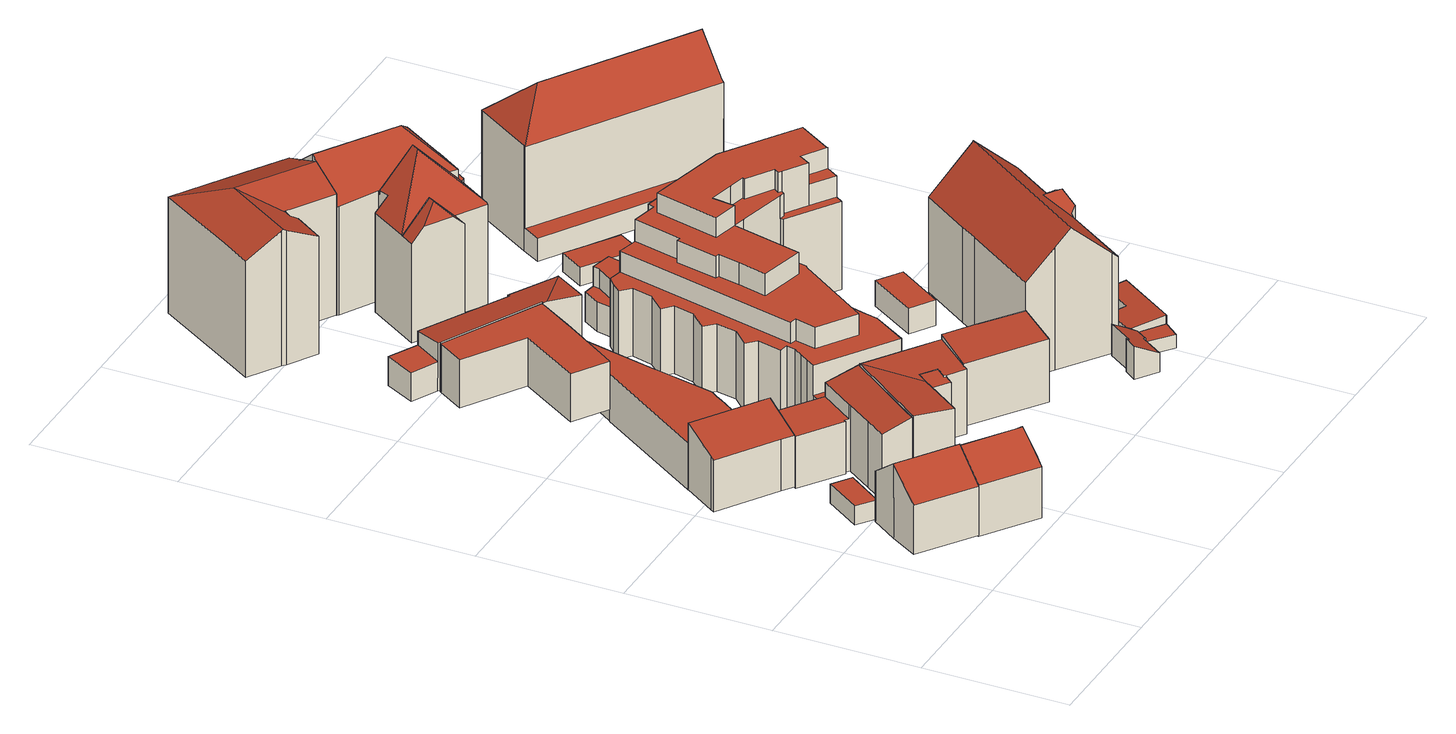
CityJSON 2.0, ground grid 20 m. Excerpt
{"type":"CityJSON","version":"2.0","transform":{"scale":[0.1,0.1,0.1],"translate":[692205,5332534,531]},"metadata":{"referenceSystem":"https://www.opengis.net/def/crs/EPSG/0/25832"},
"CityObjects":{
"building1":{"type":"Building","attributes":{"Gemeindeschluessel":"09162000","HoeheDach":"544.270","HoeheGrund":"533.705","Methode":"2000","NiedrigsteTraufeDesGebaeudes":"537.250","Geometrietyp2DReferenz":"3000","function":"31001_1000","roofType":"3100","measuredHeight":10.56,"storeysAboveGround":2},"geometry":[{"type":"MultiSurface","lod":"2","boundaries":[[[0,1,2,3,4,5,6,7,8,9,10,11,12,13,14]],[[9,15,16,10]],[[6,17,18,7]],[[2,19,20,3]],[[21,22,23,24]],[[2,1,25,26,19]],[[8,27,15,9]],[[6,5,28,29,17]],[[12,30,31,13]],[[24,32,31,30,33,16,15,27,21]],[[8,7,18,22,21,27]],[[0,34,25,1]],[[4,35,28,5]],[[3,20,35,4]],[[26,25,34,23,22,18,17,29]],[[0,14,32,24,23,34]],[[20,19,26,29,28,35]],[[10,16,33,11]],[[11,33,30,12]],[[13,31,32,14]]],"semantics":{"surfaces":[{"type":"GroundSurface"},{"type":"WallSurface"},{"type":"RoofSurface"}],"values":[0,1,1,1,1,1,1,1,1,2,1,1,1,1,2,1,2,1,1,1]}}]},
"building2":{"type":"Building","attributes":{"Gemeindeschluessel":"09162000","HoeheDach":"536.383","HoeheGrund":"533.683","Methode":"1000","NiedrigsteTraufeDesGebaeudes":"536.383","Geometrietyp2DReferenz":"3000","function":"51009_1610","roofType":"1000","measuredHeight":2.7},"geometry":[{"type":"MultiSurface","lod":"2","boundaries":[[[36,37,38,39]],[[40,41,36,39]],[[39,38,42,40]],[[41,43,37,36]],[[37,43,42,38]],[[40,42,43,41]]],"semantics":{"surfaces":[{"type":"WallSurface"},{"type":"GroundSurface"},{"type":"RoofSurface"}],"values":[0,1,0,0,2,0]}}]},
"building3":{"type":"Building","attributes":{"Gemeindeschluessel":"09162000","HoeheDach":"544.240","HoeheGrund":"533.630","Methode":"2000","NiedrigsteTraufeDesGebaeudes":"539.290","Geometrietyp2DReferenz":"3000","function":"31001_1000","roofType":"3100","measuredHeight":10.61,"storeysAboveGround":2},"geometry":[{"type":"MultiSurface","lod":"2","boundaries":[[[44,45,46,47,48,49,50,51,52,19]],[[53,19,52,54]],[[55,56,57,58,59,49,48]],[[60,19,53,61]],[[54,52,51,62]],[[63,64,65,66,61,53,54,62,67,68,57,56,55,69,70]],[[68,71,58,57]],[[72,50,49,59]],[[66,73,60,61]],[[69,47,46,70]],[[55,48,47,69]],[[51,50,72,71,68,67,62]],[[73,74,44,19,60]],[[70,46,45,63]],[[74,73,66,65,64,63,45,44]],[[59,58,71,72]]],"semantics":{"surfaces":[{"type":"RoofSurface"},{"type":"WallSurface"},{"type":"GroundSurface"}],"values":[0,1,1,1,1,2,1,1,1,1,1,1,0,1,1,0]}}]},
"building4":{"type":"Building","attributes":{"Gemeindeschluessel":"09162000","HoeheDach":"541.283","HoeheGrund":"531.898","Methode":"2000","NiedrigsteTraufeDesGebaeudes":"539.216","Geometrietyp2DReferenz":"3000","function":"31001_1000","roofType":"2100","measuredHeight":9.38,"storeysAboveGround":2},"geometry":[{"type":"MultiSurface","lod":"2","boundaries":[[[75,76,77,78]],[[78,77,79,80]],[[81,82,80,79]],[[83,84,85,86]],[[80,82,87,83,86,75,78]],[[86,85,76,75]],[[81,79,77,76,85,84,88]],[[87,88,84,83]],[[88,87,82,81]]],"semantics":{"surfaces":[{"type":"WallSurface"},{"type":"GroundSurface"},{"type":"RoofSurface"}],"values":[0,0,0,0,1,0,2,0,0]}}]},
"building5":{"type":"Building","attributes":{"Gemeindeschluessel":"09162000","HoeheDach":"539.445","HoeheGrund":"533.598","Methode":"3100","NiedrigsteTraufeDesGebaeudes":"539.445","Geometrietyp2DReferenz":"3000","function":"51009_1610","roofType":"1000","measuredHeight":5.85},"geometry":[{"type":"MultiSurface","lod":"2","boundaries":[[[89,90,57,55]],[[90,91,92,57]],[[91,93,69,92]],[[57,92,69,55]],[[93,89,55,69]],[[89,93,91,90]]],"semantics":{"surfaces":[{"type":"WallSurface"},{"type":"GroundSurface"},{"type":"RoofSurface"}],"values":[0,0,0,1,0,2]}}]},
"building6":{"type":"Building","attributes":{"Gemeindeschluessel":"09162000","HoeheDach":"536.350","HoeheGrund":"533.500","Methode":"1000","NiedrigsteTraufeDesGebaeudes":"536.350","Geometrietyp2DReferenz":"3000","function":"51009_1610","roofType":"1000","measuredHeight":2.85},"geometry":[{"type":"MultiSurface","lod":"2","boundaries":[[[94,95,96,97]],[[98,99,100,101,102,103]],[[97,96,104,105]],[[106,107,95,94]],[[98,103,107,106]],[[108,109,110,111]],[[111,110,112,113]],[[114,115,109,108]],[[105,104,116,117]],[[117,116,115,114]],[[118,101,100,119,113,112]],[[99,98,106,94,97,105,117,114,108,111,113,119,100]],[[116,104,96,95,107,103,102,101,118,112,110,109,115]]],"semantics":{"surfaces":[{"type":"WallSurface"},{"type":"GroundSurface"},{"type":"RoofSurface"}],"values":[0,0,0,0,0,0,0,0,0,0,0,1,2]}}]},
"building7":{"type":"Building","attributes":{"Gemeindeschluessel":"09162000","HoeheDach":"542.258","HoeheGrund":"531.780","Methode":"2000","NiedrigsteTraufeDesGebaeudes":"539.190","Geometrietyp2DReferenz":"3000","function":"31001_1000","roofType":"2100","measuredHeight":10.48,"storeysAboveGround":3},"geometry":[{"type":"MultiSurface","lod":"2","boundaries":[[[120,121,122,123]],[[124,125,126,127]],[[121,128,124,127,129,85,122]],[[130,131,132,133]],[[133,132,134,135]],[[136,137,138,139]],[[134,132,131,140,126,125,141,138,137]],[[142,129,127,126,140,143]],[[144,128,121,120]],[[143,140,131,130]],[[145,141,125,124,128,144]],[[139,138,141,145]],[[146,85,129,142]],[[123,122,85,146]],[[142,143,130,133,135,136,139,145,144,120,123,146]],[[135,134,137,136]]],"semantics":{"surfaces":[{"type":"WallSurface"},{"type":"RoofSurface"},{"type":"GroundSurface"}],"values":[0,0,1,0,0,0,1,0,0,0,0,0,0,0,2,0]}}]},
"building8":{"type":"Building","attributes":{"Gemeindeschluessel":"09162000","HoeheDach":"538.498","HoeheGrund":"531.756","Methode":"2000","NiedrigsteTraufeDesGebaeudes":"535.899","Geometrietyp2DReferenz":"3000","function":"31001_1000","roofType":"1000","measuredHeight":6.74,"storeysAboveGround":2},"geometry":[{"type":"MultiSurface","lod":"2","boundaries":[[[147,148,149,150,151,152]],[[153,154,155,156]],[[157,158,159,160]],[[161,148,147,162,163]],[[152,151,164,165]],[[160,159,166,167,168]],[[150,166,159,158,155,154,169,170,171,172,173,164,151]],[[161,167,149,148]],[[174,170,169,175]],[[167,166,150,149]],[[176,172,171,177]],[[177,171,170,174]],[[156,155,158,157]],[[147,152,165,178,176,177,174,175,153,156,157,160,168,163,162]],[[168,167,161,163]],[[178,173,172,176]],[[175,169,154,153]],[[165,164,173,178]]],"semantics":{"surfaces":[{"type":"WallSurface"},{"type":"RoofSurface"},{"type":"GroundSurface"}],"values":[0,0,0,0,0,0,1,1,0,0,0,0,0,2,0,0,0,0]}}]},
"building9":{"type":"Building","attributes":{"Gemeindeschluessel":"09162000","HoeheDach":"542.571","HoeheGrund":"532.723","Methode":"2000","NiedrigsteTraufeDesGebaeudes":"541.884","Geometrietyp2DReferenz":"3000","function":"31001_1000","roofType":"1000","measuredHeight":9.85},"geometry":[{"type":"MultiSurface","lod":"2","boundaries":[[[179,180,181,182]],[[183,184,185,186]],[[187,188,189,190,191,192,181,180,193,194,195,196]],[[197,195,194,198]],[[182,181,192,199]],[[200,193,180,179]],[[185,189,201,186]],[[202,203,204,205]],[[206,202,205,183,186,201,207,208,209,197,198,200,179,182,199]],[[190,203,202,206,191]],[[208,187,196,209]],[[204,203,190,189,185,184]],[[187,208,207,188]],[[191,206,199,192]],[[204,184,183,205]],[[198,194,193,200]],[[201,189,188,207]],[[209,196,195,197]]],"semantics":{"surfaces":[{"type":"WallSurface"},{"type":"RoofSurface"},{"type":"GroundSurface"}],"values":[0,0,1,0,0,0,0,0,2,0,0,1,0,0,0,0,0,0]}}]},
"building10":{"type":"Building","attributes":{"Gemeindeschluessel":"09162000","HoeheDach":"542.054","HoeheGrund":"533.520","Methode":"1000","NiedrigsteTraufeDesGebaeudes":"541.452","Geometrietyp2DReferenz":"3000","function":"31001_2000","roofType":"2100","measuredHeight":8.53},"geometry":[{"type":"MultiSurface","lod":"2","boundaries":[[[210,211,191,212]],[[213,214,215,216,217,210,212,218]],[[215,219,220,216]],[[217,216,220,221,211,210]],[[221,220,219,222,223,192,191,211]],[[212,191,192,218]],[[218,192,223,213]],[[222,219,215,214,213,223]]],"semantics":{"surfaces":[{"type":"WallSurface"},{"type":"GroundSurface"},{"type":"RoofSurface"}],"values":[0,1,0,0,2,0,0,0]}}]},
"building11":{"type":"Building","attributes":{"Gemeindeschluessel":"09162000","HoeheDach":"540.260","HoeheGrund":"533.468","Methode":"2000","NiedrigsteTraufeDesGebaeudes":"540.260","Geometrietyp2DReferenz":"3000","function":"31001_1000","roofType":"1000","measuredHeight":6.79,"storeysAboveGround":2},"geometry":[{"type":"MultiSurface","lod":"2","boundaries":[[[224,225,226,227,228,229,230,231,232,233,234]],[[228,235,236,229]],[[225,237,238,226]],[[231,239,240,232]],[[224,241,237,225]],[[227,242,235,228]],[[232,240,243,233]],[[244,243,240,239,245,236,235,242,238,237,241]],[[234,244,241,224]],[[233,243,244,234]],[[226,238,242,227]],[[229,236,245,230]],[[230,245,239,231]]],"semantics":{"surfaces":[{"type":"GroundSurface"},{"type":"WallSurface"},{"type":"RoofSurface"}],"values":[0,1,1,1,1,1,1,2,1,1,1,1,1]}}]},
"building12":{"type":"Building","attributes":{"Gemeindeschluessel":"09162000","HoeheDach":"540.547","HoeheGrund":"533.720","Methode":"2000","NiedrigsteTraufeDesGebaeudes":"536.754","Geometrietyp2DReferenz":"3000","function":"31001_2000","roofType":"1000","measuredHeight":6.83},"geometry":[{"type":"MultiSurface","lod":"2","boundaries":[[[246,247,248,249,250]],[[251,246,250,252,253,254]],[[255,256,248,247]],[[257,258,259,260,261,262]],[[263,264,265,266]],[[257,262,267,268]],[[269,270,271]],[[272,273,259,258]],[[274,252,250,249,260,259,273,275,271,270,276]],[[277,269,271,275,278]],[[265,264,254,253]],[[262,261,248,256,267]],[[274,265,253,252]],[[251,254,264,263]],[[268,267,256,255]],[[269,277,279,276,270]],[[261,260,249,248]],[[278,275,273,272]],[[266,265,274,276,279]],[[277,278,272,258,257,268,255,247,246,251,263,266,279]]],"semantics":{"surfaces":[{"type":"WallSurface"},{"type":"RoofSurface"},{"type":"GroundSurface"}],"values":[0,0,0,0,0,0,1,0,1,0,1,1,0,0,0,0,0,0,0,2]}}]},
"building13":{"type":"Building","attributes":{"Gemeindeschluessel":"09162000","HoeheDach":"543.342","HoeheGrund":"533.364","Methode":"2000","NiedrigsteTraufeDesGebaeudes":"542.305","Geometrietyp2DReferenz":"3000","function":"31001_2000","roofType":"2100","measuredHeight":9.98},"geometry":[{"type":"MultiSurface","lod":"2","boundaries":[[[280,281,282,283]],[[284,285,281,280]],[[280,283,286,287,284]],[[282,281,285,288,289]],[[283,282,289,286]],[[286,289,288,287]],[[287,288,285,284]]],"semantics":{"surfaces":[{"type":"WallSurface"},{"type":"GroundSurface"},{"type":"RoofSurface"}],"values":[0,0,1,2,0,0,0]}}]},
"building14":{"type":"Building","attributes":{"Gemeindeschluessel":"09162000","HoeheDach":"552.870","HoeheGrund":"533.580","Methode":"2000","NiedrigsteTraufeDesGebaeudes":"550.132","Geometrietyp2DReferenz":"3000","function":"31001_9998","roofType":"3100","measuredHeight":19.29,"storeysAboveGround":4},"geometry":[{"type":"MultiSurface","lod":"2","boundaries":[[[290,291,292,293,294,295,296]],[[293,297,298,299,300,301,294]],[[302,303,304,305,306,307,308,309,310,311,312,313,314,315,316,317,318,319,320]],[[296,295,294,318,317,316]],[[321,322,323,324,325,326,327,293,292,291]],[[327,328,329,330,298,297,293]],[[315,290,296,316]],[[304,303,302,299,298,330]],[[301,300,320,319,318,294]],[[314,313,321,291,290,315]],[[308,307,306,328,327,326]],[[305,304,330,329,328,306]],[[309,325,324,310]],[[312,311,310,324,323,322]],[[320,300,299,302]],[[308,326,325,309]],[[312,322,321,313]]],"semantics":{"surfaces":[{"type":"RoofSurface"},{"type":"GroundSurface"},{"type":"WallSurface"}],"values":[0,0,1,2,0,0,2,2,2,2,2,2,2,2,2,2,2]}}]},
"building15":{"type":"Building","attributes":{"Gemeindeschluessel":"09162000","HoeheDach":"550.890","HoeheGrund":"532.393","Methode":"2000","NiedrigsteTraufeDesGebaeudes":"535.290","Geometrietyp2DReferenz":"3000","function":"31001_1000","roofType":"1000","measuredHeight":18.5,"storeysAboveGround":6},"geometry":[{"type":"MultiSurface","lod":"2","boundaries":[[[331,332,333,334]],[[335,336,337,338]],[[339,340,341,342]],[[343,344,345,346,347]],[[348,349,350,351]],[[352,353,354,355]],[[356,357,358,359]],[[360,361,362,363]],[[364,365,366,367]],[[368,369,370,371]],[[372,373,374,375]],[[376,377,378,379,380]],[[381,382,383,384,385,386,387]],[[388,389,390,391]],[[392,393,394,395]],[[396,397,398,399]],[[383,382,373,372]],[[400,401,402,403]],[[404,405,406,407]],[[367,366,408,409,410]],[[346,345,411,412,413]],[[409,408,414,415,416]],[[417,418,419,358]],[[420,421,340,339]],[[422,423,424,425]],[[426,427,428,393]],[[381,387,429,430]],[[431,432,336,335]],[[433,434,435,408,366,365,436,333,332,437]],[[438,439,440,441]],[[442,443,444,445]],[[416,402,401,446,409]],[[363,362,447,448]],[[449,450,361,360]],[[451,452,453,454]],[[455,456,457,458]],[[459,430,429,423,422]],[[342,341,460,461,462]],[[359,358,419,463,464,465]],[[466,458,457,443,442,467]],[[351,350,386,385]],[[407,406,468,469]],[[470,471,344,343]],[[472,473,474,475]],[[475,474,369,368]],[[435,476,414,408]],[[477,478,334,479]],[[448,447,480,481]],[[482,483,389,388]],[[484,485,349,348]],[[486,487,488,377,376]],[[371,370,489,490]],[[387,386,350,349,485,491,492,346,413,482,388,391,493,494,495,480,447,362,361,450,354,353,337,336,432,398,397,453,452,496,497,424,423,429]],[[403,402,416,498]],[[498,416,415,421,420]],[[499,500,501,502]],[[425,424,497,503]],[[375,374,504,505]],[[355,354,450,449]],[[481,480,495,500,499]],[[506,446,401,400]],[[507,508,331,334,478,501,500]],[[509,496,452,451]],[[342,462,486,376,380,510,511,356,359,465,470,343,347,512,513,484,348,351,385,384,383,372,375,505,514,515,459,422,425,503,509,451,454,396,399,431,335,338,352,355,449,360,363,448,481,499,502,477,479,516,364,367,410,506,400,403,498,420,339]],[[517,518,439,438]],[[390,389,483,412,411,519,464,392,395,520,472,475,368,371,490,521,522,523,524]],[[525,526,458,466]],[[476,527,528,529]],[[530,531,518,517]],[[529,341,340,421,415,414,476]],[[526,379,455,458]],[[500,495,494,507]],[[508,437,332,331]],[[513,491,485,484]],[[399,398,432,431]],[[410,409,446,506]],[[379,378,456,455]],[[507,494,523,522,437,508]],[[462,461,487,486]],[[395,394,532,520]],[[445,444,531,530]],[[529,528,460,341]],[[344,471,345]],[[479,334,333,436,516]],[[502,501,478,477]],[[505,504,533,514]],[[465,464,519,471,470]],[[391,390,524,493]],[[471,519,411,345]],[[380,379,526,525,510]],[[515,534,430,459]],[[469,468,488,487]],[[467,442,418,417]],[[463,419,418,442,445,530,517,438,441,426,393]],[[393,428,405,404]],[[413,412,483,482]],[[490,489,535,521]],[[428,427,440,439,518,531,444,443,457,456,378,377,488,468,406,405]],[[536,525,466,467,417,358,357]],[[493,524,523,494]],[[338,337,353,352]],[[454,453,397,396]],[[434,537,527,476,435]],[[512,492,491,513]],[[394,393,404,407,469,487,461,460,528,527,537,535,489,370,369,474,473,532]],[[514,533,534,515]],[[441,440,427,426]],[[511,536,357,356]],[[347,346,492,512]],[[437,522,521,433]],[[516,436,365,364]],[[503,497,496,509]],[[520,532,473,472]],[[533,504,374,373,382,381,430,534]],[[510,525,536,511]],[[464,463,393,392]],[[433,521,535,537,434]]],"semantics":{"surfaces":[{"type":"WallSurface"},{"type":"RoofSurface"},{"type":"GroundSurface"}],"values":[0,0,0,0,0,0,0,0,0,0,0,0,0,0,0,0,0,0,0,0,0,0,0,0,0,0,0,0,1,0,0,1,0,0,0,0,0,0,0,0,0,0,0,0,0,0,0,0,0,0,0,0,1,0,0,0,0,0,0,0,0,1,0,2,0,1,0,0,0,1,1,0,0,0,0,0,0,0,0,0,0,0,1,0,0,0,0,0,0,0,0,0,0,1,0,0,0,1,1,0,0,0,0,0,1,0,0,0,0,0,0,0,0,1,0,0,0]}}]},
"building16":{"type":"Building","attributes":{"Gemeindeschluessel":"09162000","HoeheDach":"538.027","HoeheGrund":"533.310","Methode":"2000","NiedrigsteTraufeDesGebaeudes":"535.153","Geometrietyp2DReferenz":"3000","function":"31001_2000","roofType":"2100","measuredHeight":4.72,"storeysAboveGround":1},"geometry":[{"type":"MultiSurface","lod":"2","boundaries":[[[538,539,540,541,542,543]],[[543,542,544,545]],[[546,547,548,549]],[[550,551,552,553]],[[554,555,551,550]],[[556,557,558,559,555,554]],[[560,561,547,546]],[[538,543,545,556,554,550,553,562,560,546,549,563]],[[551,555,559,540,539,564,548,547,561,565,552]],[[562,565,561,560]],[[545,544,557,556]],[[541,540,559,558]],[[549,548,564,563]],[[563,564,539,538]],[[553,552,565,562]],[[557,544,542,541,558]]],"semantics":{"surfaces":[{"type":"WallSurface"},{"type":"GroundSurface"},{"type":"RoofSurface"}],"values":[0,0,0,0,0,0,0,1,2,0,0,0,0,0,0,2]}}]},
"building17":{"type":"Building","attributes":{"Gemeindeschluessel":"09162000","HoeheDach":"554.280","HoeheGrund":"533.530","Methode":"2000","NiedrigsteTraufeDesGebaeudes":"547.450","Geometrietyp2DReferenz":"3000","function":"31001_1000","roofType":"3100","measuredHeight":20.75,"storeysAboveGround":4},"geometry":[{"type":"MultiSurface","lod":"2","boundaries":[[[566,567,568,569]],[[570,571,572,573]],[[573,574,575,576,570]],[[577,578,579,580]],[[581,582,583,584,585,586,587,588,589,590,591,592,567,566,593,594]],[[566,569,595,593]],[[588,587,596,597,598,599]],[[575,574,600,601,602]],[[603,604,605,606,607,608]],[[585,609,610,586]],[[578,608,607,589,588,599]],[[591,611,612,592]],[[578,599,598,613,579]],[[584,583,571,570,614]],[[577,610,609,615,603,608,578]],[[616,594,593,595]],[[589,607,606,590]],[[581,594,616,601,600]],[[576,575,617]],[[597,613,598]],[[582,572,571,583]],[[602,601,616,595,569]],[[596,587,586,610,577,580]],[[596,580,579,613,597]],[[591,590,606,605,618,611]],[[585,584,614,615,609]],[[604,603,615,614,570,576,617]],[[592,612,568,567]],[[602,569,568,612,611,618,617,575]],[[618,605,604,617]],[[582,581,600,574,573,572]]],"semantics":{"surfaces":[{"type":"WallSurface"},{"type":"RoofSurface"},{"type":"GroundSurface"}],"values":[0,1,0,0,2,0,0,1,1,0,0,0,1,0,1,0,0,0,0,1,0,1,0,1,0,0,1,0,1,0,0]}}]},
"building18":{"type":"Building","attributes":{"Gemeindeschluessel":"09162000","HoeheDach":"537.357","HoeheGrund":"533.805","Methode":"1000","NiedrigsteTraufeDesGebaeudes":"537.357","Geometrietyp2DReferenz":"3000","function":"31001_2000","roofType":"1000","measuredHeight":3.55},"geometry":[{"type":"MultiSurface","lod":"2","boundaries":[[[619,620,621,622]],[[622,621,623,624]],[[622,624,625,619]],[[626,623,621,620]],[[620,619,625,626]],[[625,624,623,626]]],"semantics":{"surfaces":[{"type":"WallSurface"},{"type":"RoofSurface"},{"type":"GroundSurface"}],"values":[0,1,0,0,2,0]}}]},
"building19":{"type":"Building","attributes":{"Gemeindeschluessel":"09162000","HoeheDach":"553.120","HoeheGrund":"533.557","Methode":"2000","NiedrigsteTraufeDesGebaeudes":"546.947","Geometrietyp2DReferenz":"3000","function":"31001_1000","roofType":"3100","measuredHeight":19.56},"geometry":[{"type":"MultiSurface","lod":"2","boundaries":[[[627,628,629,630,631]],[[632,633,634,635,636]],[[635,637,638,639,640,641,642,643,644,636]],[[634,633,645,646]],[[645,627,631,647,646]],[[648,640,639,649]],[[650,651,643,642,652]],[[653,654,655,656]],[[627,645,633,632,657,651,650,658,654,653,659,660,648,649,661,628]],[[641,662,663,656,655,664,652,642]],[[659,653,656,663]],[[661,665,629,628]],[[657,644,643,651]],[[637,635,634,646,647,666]],[[648,660,662,641,640]],[[659,663,662,660]],[[654,658,664,655]],[[637,666,630,629,665,638]],[[632,636,644,657]],[[631,630,666,647]],[[665,661,649,639,638]],[[650,652,664,658]]],"semantics":{"surfaces":[{"type":"WallSurface"},{"type":"RoofSurface"},{"type":"GroundSurface"}],"values":[0,0,1,0,0,0,0,0,2,1,0,0,0,1,0,0,0,1,0,1,0,0]}}]},
"building20":{"type":"Building","attributes":{"Gemeindeschluessel":"09162000","HoeheDach":"536.674","HoeheGrund":"533.472","Methode":"2000","NiedrigsteTraufeDesGebaeudes":"536.210","Geometrietyp2DReferenz":"3000","function":"31001_2000","roofType":"1000","measuredHeight":3.2},"geometry":[{"type":"MultiSurface","lod":"2","boundaries":[[[667,668,669,670]],[[671,672,673,674]],[[675,676,677,678,679,669,668,673,672]],[[667,674,673,668]],[[677,676,680,681]],[[680,671,674,667,670,682,683,681]],[[682,670,669,679]],[[680,676,675,672,671]],[[678,683,682,679]],[[677,681,683,678]]],"semantics":{"surfaces":[{"type":"WallSurface"},{"type":"GroundSurface"},{"type":"RoofSurface"}],"values":[0,0,1,0,0,2,0,0,0,0]}}]},
"building21":{"type":"Building","attributes":{"Gemeindeschluessel":"09162000","HoeheDach":"535.640","HoeheGrund":"533.040","Methode":"2000","NiedrigsteTraufeDesGebaeudes":"535.640","Geometrietyp2DReferenz":"3000","function":"51009_1610","roofType":"1000","measuredHeight":2.6},"geometry":[{"type":"MultiSurface","lod":"2","boundaries":[[[684,685,686,687]],[[688,689,685,684]],[[685,689,690,686]],[[687,686,690,691]],[[691,690,689,688]],[[687,691,688,684]]],"semantics":{"surfaces":[{"type":"WallSurface"},{"type":"RoofSurface"},{"type":"GroundSurface"}],"values":[0,0,1,0,0,2]}}]},
"building22":{"type":"Building","attributes":{"Gemeindeschluessel":"09162000","HoeheDach":"552.800","HoeheGrund":"532.886","Methode":"2000","NiedrigsteTraufeDesGebaeudes":"536.200","Geometrietyp2DReferenz":"3000","function":"31001_1000","roofType":"3200","measuredHeight":19.91,"storeysAboveGround":5},"geometry":[{"type":"MultiSurface","lod":"2","boundaries":[[[692,693,694,695]],[[693,692,696,697,698]],[[699,700,701,702]],[[703,704,705,700,699,706]],[[707,708,709,702,701,695,694]],[[700,705,710,696,692,695,701]],[[711,698,697,712]],[[703,706,709,708]],[[693,698,711,713,714]],[[715,710,705,704]],[[715,704,703,708,707,714,713,711,712]],[[715,712,697,696,710]],[[706,699,702,709]],[[714,707,694,693]]],"semantics":{"surfaces":[{"type":"RoofSurface"},{"type":"WallSurface"},{"type":"GroundSurface"}],"values":[0,0,1,1,1,0,1,1,1,1,2,1,0,1]}}]}
},
"vertices":[
[127,131,27],[130,130,27],[105,94,27],[80,57,27],[6,109,27],[30,147,27],[55,184,27],[78,168,27],[83,176,27],[87,182,27],[107,169,27],[105,166,27],[113,160,27],[124,177,27],[148,161,27],[87,182,62],[107,169,62],[55,184,99],[78,168,99],[105,94,132],[80,57,97],[79,170,62],[79,170,97],[130,135,97],[130,135,62],[130,130,100],[106,95,133],[83,176,62],[30,147,132],[31,147,133],[113,160,62],[124,177,62],[148,161,62],[105,166,62],[127,131,100],[6,109,97],
[62,185,27],[62,185,54],[37,203,54],[37,203,27],[70,252,27],[96,234,27],[70,252,54],[96,234,54],
[176,44,132],[177,45,132],[201,81,99],[184,92,99],[166,105,99],[166,106,98],[153,115,98],[153,114,99],[130,130,99],[105,94,26],[130,130,26],[166,105,26],[166,106,26],[174,116,26],[174,116,83],[166,106,83],[80,57,98],[80,57,26],[153,114,26],[177,45,26],[176,44,26],[160,18,26],[152,7,26],[153,115,26],[161,126,26],[184,92,26],[201,81,26],[161,126,83],[153,115,83],[152,7,98],[160,18,109],
[96,331,9],[96,331,82],[17,383,82],[17,383,9],[20,388,84],[20,388,9],[51,434,103],[51,434,9],[147,370,9],[147,370,103],[112,320,82],[112,320,9],[141,374,9],[141,374,103],
[166,105,84],[174,116,84],[192,103,84],[192,103,26],[184,92,84],
[174,116,25],[174,116,54],[161,126,54],[161,126,25],[209,91,25],[234,122,25],[242,132,25],[242,132,54],[234,122,54],[209,91,54],[153,114,54],[153,114,25],[192,103,25],[192,103,54],[148,161,25],[148,161,54],[165,185,54],[165,185,25],[213,153,54],[213,153,25],[127,131,25],[127,131,54],[130,130,54],[130,130,25],[241,133,54],[241,133,25],
[168,278,8],[168,278,82],[111,318,82],[111,318,8],[175,277,82],[175,277,102],[210,326,102],[210,326,82],[170,281,82],[147,370,82],[249,299,8],[249,299,113],[247,297,112],[247,297,8],[167,188,112],[167,188,8],[131,211,8],[131,211,102],[151,240,102],[151,240,8],[211,325,102],[176,276,102],[147,370,8],[211,325,8],[170,281,8],[176,276,8],[112,320,8],
[141,374,8],[141,374,49],[121,387,49],[121,387,75],[51,434,75],[51,434,8],[216,669,8],[216,669,75],[188,544,75],[188,544,8],[170,459,8],[170,459,75],[163,449,75],[163,449,8],[177,429,49],[164,410,8],[177,429,8],[52,435,75],[52,435,8],[158,441,75],[158,441,49],[158,441,8],[216,670,75],[209,672,75],[167,608,75],[155,590,75],[154,589,75],[209,672,8],[216,670,8],[155,590,8],[167,608,8],[154,589,8],
[278,196,17],[278,196,109],[276,198,109],[276,198,17],[165,185,17],[165,185,116],[167,188,116],[167,188,17],[307,255,116],[249,295,116],[247,297,116],[254,212,109],[263,225,111],[284,210,111],[302,180,109],[305,185,110],[341,232,116],[311,252,116],[341,232,17],[305,185,17],[284,210,17],[302,180,17],[247,297,17],[248,203,17],[248,203,109],[213,153,109],[213,153,17],[263,225,17],[249,295,17],[307,255,17],[311,252,17],
[248,203,25],[248,203,105],[263,225,25],[276,198,25],[276,197,25],[278,196,25],[272,186,25],[269,188,25],[284,210,25],[278,196,107],[272,186,105],[269,188,105],[276,197,107],[276,198,107],
[78,754,25],[101,790,25],[102,792,25],[240,721,25],[239,719,25],[209,672,25],[167,608,25],[155,590,25],[154,589,25],[107,619,25],[160,702,25],[239,719,93],[209,672,93],[101,790,93],[102,792,93],[155,590,93],[154,589,93],[78,754,93],[240,721,93],[107,619,93],[160,702,93],[167,608,93],
[246,768,27],[125,833,27],[125,833,68],[125,833,88],[246,768,88],[252,780,27],[247,771,88],[247,771,58],[252,780,58],[85,854,27],[85,854,68],[99,794,27],[102,792,27],[102,792,95],[100,794,95],[100,794,68],[99,794,68],[317,746,27],[317,746,58],[311,736,58],[311,736,27],[63,812,68],[63,812,27],[286,690,88],[313,734,88],[244,716,95],[240,721,27],[240,721,95],[311,736,88],[239,719,95],[314,735,88],[286,690,27],[239,719,27],[314,735,27],
[435,164,24],[435,164,123],[402,117,113],[402,117,24],[381,204,24],[381,204,123],[305,185,24],[341,232,24],[341,232,123],[305,185,113],
[71,991,217],[73,989,219],[100,1031,219],[134,1085,219],[123,1168,191],[55,1060,191],[28,1018,191],[180,1056,219],[233,1022,219],[238,1029,215],[268,1075,191],[214,1110,191],[238,1029,26],[233,1022,26],[207,982,26],[154,1015,26],[144,1021,26],[143,1019,26],[138,1012,26],[142,1009,26],[144,1004,26],[144,1003,26],[116,962,26],[76,987,26],[73,989,26],[71,991,26],[28,1018,26],[55,1060,26],[123,1168,26],[214,1110,26],[268,1075,26],[76,987,217],[116,962,193],[144,1003,192],[144,1004,192],[142,1009,194],[138,1012,197],[143,1019,197],[144,1021,198],[154,1015,198],[207,982,198],
[356,700,56],[356,700,84],[358,709,84],[358,709,56],[251,511,14],[251,511,110],[272,533,110],[272,533,14],[610,569,14],[610,569,126],[600,552,126],[600,552,14],[419,447,14],[419,447,112],[388,437,112],[388,437,110],[388,437,14],[370,372,14],[370,372,110],[364,346,110],[364,346,14],[279,562,14],[279,562,110],[266,574,110],[266,574,14],[475,510,14],[475,510,139],[476,514,139],[476,514,14],[294,625,14],[294,625,110],[281,638,110],[281,638,14],[380,673,14],[380,673,84],[387,671,84],[387,671,14],[315,524,140],[315,524,171],[328,582,171],[328,582,140],[307,255,14],[307,255,68],[249,295,68],[249,295,14],[561,493,14],[561,493,199],[561,491,199],[561,491,169],[561,491,14],[330,281,68],[311,252,68],[311,252,14],[330,281,14],[360,328,14],[360,328,110],[330,281,110],[264,365,110],[264,365,140],[271,395,140],[271,395,110],[390,534,140],[390,534,171],[367,437,171],[367,437,140],[237,448,14],[237,448,110],[258,469,110],[258,469,14],[411,697,14],[411,697,43],[423,694,43],[423,694,14],[355,542,171],[355,542,199],[376,632,199],[376,632,171],[393,670,84],[393,670,43],[393,670,14],[388,437,140],[385,434,140],[385,434,110],[393,670,126],[494,647,126],[494,647,43],[483,513,139],[483,513,171],[476,514,171],[528,624,14],[528,624,126],[235,363,14],[235,363,110],[243,374,110],[243,374,14],[394,566,171],[394,566,199],[390,534,199],[227,350,110],[227,350,68],[264,498,14],[264,498,110],[350,649,84],[386,641,84],[389,650,84],[387,702,84],[325,655,84],[452,553,171],[452,553,199],[429,558,199],[429,558,171],[486,517,171],[486,517,199],[482,520,199],[482,520,171],[395,672,43],[293,650,110],[293,650,14],[287,596,14],[287,596,110],[242,401,14],[242,401,110],[250,435,110],[250,435,14],[528,512,169],[528,512,199],[518,496,199],[518,496,169],[227,350,14],[600,552,171],[596,548,171],[596,548,14],[407,530,171],[407,530,140],[407,530,14],[518,496,139],[486,517,139],[489,606,199],[489,606,171],[401,502,14],[401,502,112],[314,492,140],[314,492,171],[320,522,171],[320,522,140],[389,650,126],[341,712,14],[341,712,56],[358,709,14],[303,660,110],[303,660,14],[315,331,110],[315,331,140],[372,382,14],[372,382,110],[590,539,14],[590,539,171],[590,539,199],[334,581,171],[334,581,140],[378,406,110],[395,411,110],[262,397,110],[322,656,110],[320,656,110],[254,399,110],[251,386,110],[494,647,14],[320,656,14],[320,656,56],[327,689,56],[327,689,14],[251,386,14],[247,297,68],[247,297,14],[395,672,14],[322,656,56],[325,655,56],[254,399,14],[550,474,14],[543,464,14],[395,411,14],[378,406,14],[249,299,14],[211,325,14],[387,702,14],[451,550,171],[451,550,199],[401,502,140],[304,452,140],[350,649,140],[325,655,140],[322,656,140],[262,397,140],[550,474,139],[550,474,169],[389,650,171],[486,628,171],[486,628,126],[487,527,171],[487,527,199],[304,452,171],[249,299,68],[211,325,68],[350,649,171],[543,464,139],[386,641,171],
[554,83,23],[554,83,54],[563,76,47],[563,76,45],[596,53,45],[596,53,23],[596,52,45],[596,52,23],[533,96,23],[533,96,68],[541,91,62],[541,91,23],[524,27,23],[524,27,50],[495,47,70],[495,47,23],[548,61,23],[548,61,49],[583,33,23],[583,33,42],[552,59,42],[552,59,47],[510,61,23],[510,61,68],[507,64,23],[542,91,23],[542,91,62],[507,64,70],
[238,1029,25],[207,982,25],[207,982,179],[238,1029,225],[347,880,165],[355,882,165],[377,916,165],[375,924,165],[375,924,178],[352,888,178],[352,888,165],[269,851,165],[202,891,165],[236,871,206],[269,851,166],[374,928,25],[377,916,25],[355,882,25],[342,879,25],[310,828,25],[270,852,25],[256,833,25],[189,872,25],[235,943,25],[250,933,25],[260,951,25],[210,980,25],[268,1075,25],[410,985,25],[268,1075,180],[256,833,168],[242,841,184],[205,863,184],[189,872,165],[374,928,181],[409,984,181],[345,961,225],[291,913,233],[298,923,233],[258,948,184],[250,933,185],[235,943,166],[202,892,166],[310,828,167],[270,852,167],[260,951,181],[210,980,179],[230,862,206],[342,879,169],[311,830,169],[410,985,180],[342,895,178],[258,948,178],
[465,336,28],[497,315,28],[497,315,64],[465,336,64],[539,379,64],[506,401,64],[506,401,28],[539,379,28],
[624,201,26],[638,222,26],[638,222,167],[635,218,170],[624,201,170],[542,91,26],[601,182,26],[601,182,164],[598,178,161],[542,91,160],[598,219,183],[639,235,159],[638,238,162],[672,289,162],[619,323,221],[487,128,221],[533,96,169],[541,91,160],[613,183,26],[613,183,169],[613,184,170],[672,289,26],[638,238,26],[469,141,26],[533,96,26],[469,141,200],[520,290,26],[505,267,26],[505,267,162],[520,290,161],[541,91,26],[435,164,26],[566,358,26],[617,324,26],[641,228,26],[617,324,219],[566,358,161],[435,164,162],[641,228,162],[620,204,183],
[599,108,54],[599,108,25],[579,121,25],[579,121,52],[649,132,57],[649,132,25],[625,148,25],[625,148,54],[631,104,25],[597,53,25],[596,52,25],[596,53,25],[554,83,25],[597,53,57],[596,52,57],[554,83,52],[596,53,57],
[474,702,20],[474,702,46],[405,749,46],[405,749,20],[495,737,20],[495,737,46],[426,783,46],[426,783,20],
[517,860,218],[502,928,169],[450,846,169],[449,844,169],[715,734,218],[741,776,169],[664,825,169],[688,692,52],[688,692,168],[449,844,168],[449,844,52],[674,670,19],[689,695,19],[689,695,171],[674,670,52],[450,846,19],[435,821,19],[435,821,52],[714,733,217],[664,825,19],[741,776,19],[582,877,19],[502,928,19],[714,733,19]
]}
